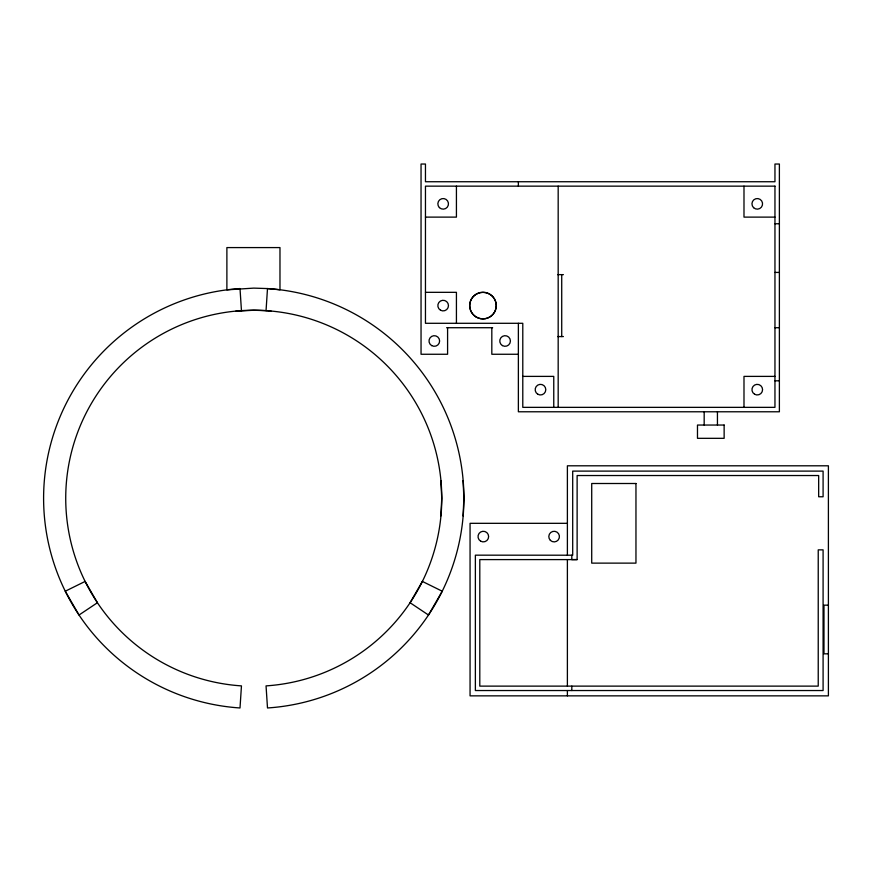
<?xml version="1.0" encoding="UTF-8"?>
<svg xmlns="http://www.w3.org/2000/svg" width="872" height="872" viewBox="0 0 872 872"><rect width="100%" height="100%" fill="white"/><g stroke="black" fill="none" stroke-linecap="round" stroke-linejoin="round"><path stroke-width="1.31" d="M235.734 311.217L253.752 310.247L266.047 310.65L267.497 288.567L279.977 289.798L279.977 247.583L226.884 247.583L226.884 289.853L253.752 288.12L267.497 288.567A210.152 210.152 0 0 1 463.904 498.261L463.065 515.962M440.84 515.962L441.766 498.261L440.84 480.57M577.122 559.595L479.796 559.595L479.796 686.122L818.23 686.122L818.23 549.861L823.092 549.861L823.092 690.537L475.371 690.537L475.371 555.17L572.697 555.213L572.697 471.109L823.092 471.109L823.092 496.768L818.666 496.768L818.666 475.534L577.122 475.534L577.122 559.595L571.814 559.639L571.814 555.17M425.46 217.117L456.427 217.117L456.427 186.15M774.957 217.117L743.99 217.117L743.99 186.15M774.957 223.755L779.383 223.755M774.957 272.424L779.383 272.424M557.622 274.636L563.399 274.636M425.46 292.327L456.427 292.327L456.427 323.294M446.617 327.719L492.636 327.719M774.957 327.719L779.383 327.719M557.622 336.57L563.399 336.57M518.371 354.261L491.819 354.261L491.819 327.719M522.786 376.388L553.764 376.388L553.764 407.355M774.957 376.388L743.99 376.388L743.99 407.355M774.957 380.813L779.383 380.813M567.389 523.32L470.063 523.32L470.063 695.856L828.4 695.856L828.4 465.801L567.389 465.801L567.389 555.213M828.4 605.157L823.975 605.157L823.975 653.826L828.4 653.826M266.047 310.65L271.127 311.151M463.065 480.57L463.904 498.261A210.152 210.152 0 0 1 267.497 707.966L266.047 685.883A188.014 188.014 0 0 0 414.494 400.728A188.014 188.014 0 0 0 93.01 400.728A188.014 188.014 0 0 0 241.457 685.883L240.007 707.966A210.152 210.152 0 0 1 43.6 498.261A210.152 210.152 0 0 1 240.007 288.567L241.457 310.65M717.438 411.78L717.449 425.046M704.184 411.78L704.173 425.046M571.814 686.122L571.814 690.537M567.389 559.595L567.389 686.122M567.389 690.537L567.389 695.856M561.721 274.636L561.721 336.57M558.178 186.15L558.178 407.355M518.371 181.736L518.371 186.15M518.371 323.294L518.371 411.78L779.383 411.78L779.383 164.034L774.957 164.034L774.957 181.736L425.46 181.736L425.46 164.034L421.045 164.034L421.045 354.261L447.587 354.261L447.587 327.719M422.375 581.428L410.08 602.726L428.479 615.022L442.224 591.216L422.375 581.428M97.413 602.726L79.014 615.022L65.269 591.216L85.118 581.428L97.413 602.726M774.957 186.15L425.46 186.15L425.46 323.294L522.786 323.294L522.786 407.355L774.957 407.355L774.957 186.15M724.142 425.046L697.48 425.046L697.48 438.322L724.142 438.322L724.131 425.046M635.961 483.502L591.717 483.502L591.717 563.127L635.961 563.127L635.961 483.502M537.828 394.253A5.308 5.308 0 0 0 545.796 389.653A5.308 5.308 0 0 0 537.828 385.064A5.308 5.308 0 0 0 537.828 394.253M754.607 394.253A5.308 5.308 0 0 0 762.575 389.653A5.308 5.308 0 0 0 754.607 385.064A5.308 5.308 0 0 0 754.607 394.253M502.436 345.595A5.308 5.308 0 0 0 510.403 340.996A5.308 5.308 0 0 0 502.436 336.396A5.308 5.308 0 0 0 502.436 345.595M431.662 345.595A5.308 5.308 0 0 0 439.619 340.996A5.308 5.308 0 0 0 431.662 336.396A5.308 5.308 0 0 0 431.662 345.595M753.582 207.678A5.308 5.308 0 0 0 762.411 205.127A5.308 5.308 0 0 0 755.784 198.751A5.308 5.308 0 0 0 753.582 207.678M476.341 317.092A13.276 13.276 0 0 0 496.244 305.603A13.276 13.265 -90 0 0 482.979 292.327A13.276 13.265 -90 0 0 469.703 305.603A13.276 13.265 -90 0 0 482.979 318.88A13.276 13.265 -90 0 0 496.244 305.603A13.276 13.276 0 0 0 476.341 294.104A13.276 13.276 0 0 0 476.341 317.092M439.401 207.601A5.308 5.308 0 0 0 448.284 205.225A5.308 5.308 0 0 0 441.788 198.718A5.308 5.308 0 0 0 439.401 207.601M440.502 310.203A5.308 5.308 0 0 0 448.47 305.603A5.308 5.308 0 0 0 440.502 301.003A5.308 5.308 0 0 0 440.502 310.203M480.679 541.185A5.308 5.308 0 0 0 488.636 536.585A5.308 5.308 0 0 0 480.679 531.985A5.308 5.308 0 0 0 480.679 541.185M550.363 540.346A5.308 5.308 0 0 0 559.246 537.959A5.308 5.308 0 0 0 552.739 531.462A5.308 5.308 0 0 0 550.363 540.346"/></g></svg>
